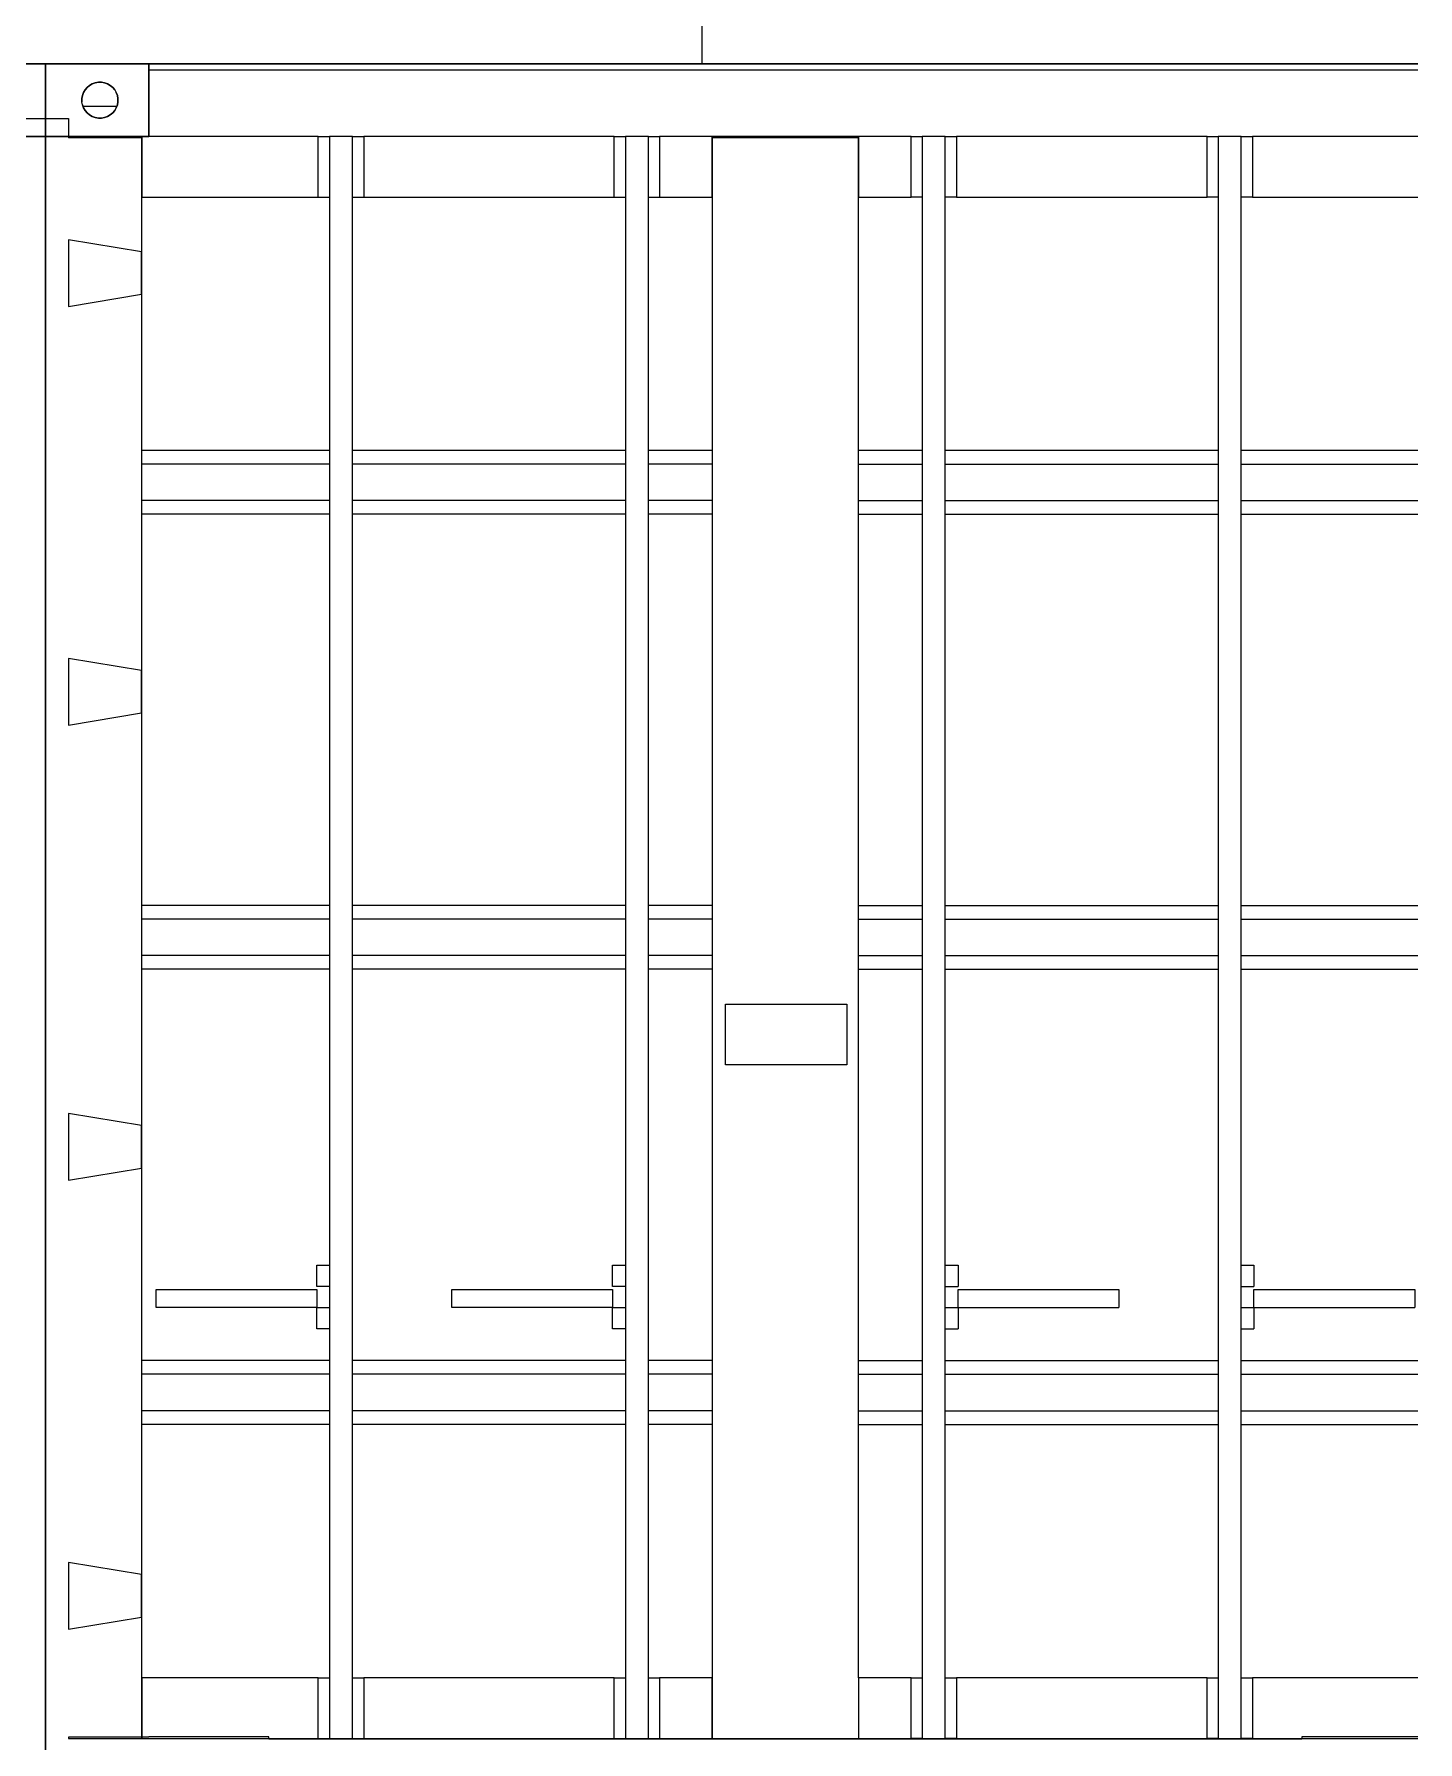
# Model space of a CAD drawing. Header units: metres. Extents: x -3 to 469, y -13 to 19.
# Drawn here: x 284.57 to 286.85, y 2.904 to 5.719 of the extents above; entities that cross this region are included whole.
import ezdxf

# ---------------------------------------------------------------- set-up
doc = ezdxf.new("R2010")
doc.units = ezdxf.units.M
doc.layers.add('0-1', color=7, linetype='Continuous', lineweight=5)
doc.layers.add('A-DETL-5', color=7, linetype='Continuous', lineweight=9)
for name, color, linetype, lineweight, true_color in [('A-FLOR-2', 7, 'Continuous', 9, 0xaaaaaa), ('A-GENM-1', 7, 'Continuous', 9, 0xaaaaaa), ('A-WALL-1', 7, 'Continuous', 9, 0xaaaaaa), ('A-WALL-PATT-2', 7, 'Continuous', 5, 0x5f5f5f), ('S-STRS-1', 7, 'Continuous', 9, 0xaaaaaa)]:
    doc.layers.add(name, color=color, linetype=linetype, lineweight=lineweight, true_color=true_color)

# ---------------------------------------------------------------- blocks, each defined once
blk = doc.blocks.new('PL 35537 - PL 35537-329397-FACHADA 03')
at = {"layer": 'A-GENM-1'}
for p, q in [((-1.3049, 5.55), (-1.3049, 2.91)), ((-1.2669, 5.55), (-1.3049, 5.55)), ((-1.2669, 2.91), (-1.2669, 5.55)), ((-1.3049, 2.91), (-1.2669, 2.91))]:
    blk.add_line(p, q, dxfattribs=at)
blk = doc.blocks.new('Viga-002 35552 - Viga-002 35552-329441-FACHADA 03')
at = {"layer": 'A-GENM-1'}
for p, q in [((-1.3233, 5.45), (-1.3233, 5.55)), ((-1.3233, 5.55), (-1.3049, 5.55)), ((-1.2669, 5.55), (-1.2483, 5.55)), ((-1.2483, 5.55), (-1.2483, 5.45)), ((-1.3049, 5.45), (-1.3233, 5.45)), ((-1.2483, 5.45), (-1.2669, 5.45))]:
    blk.add_line(p, q, dxfattribs=at)
blk = doc.blocks.new('Viga-002 35557 - Viga-002 35557-329455-FACHADA 03')
at = {"layer": 'A-GENM-1'}
for p, q in [((-1.6292, 4.02), (-1.6292, 4.12)), ((-1.6292, 4.12), (-1.4292, 4.12)), ((-1.4292, 4.12), (-1.4292, 4.02)), ((-1.4292, 4.02), (-1.6292, 4.02))]:
    blk.add_line(p, q, dxfattribs=at)
blk = doc.blocks.new('Viga-002 35562 - Viga-002 35562-329469-FACHADA 03')
at = {"layer": 'A-GENM-1'}
for p, q in [((-1.2459, 3.62), (-1.2459, 3.65)), ((-1.2459, 3.65), (-0.9811, 3.65)), ((-0.9811, 3.65), (-0.9811, 3.62)), ((-1.2459, 3.62), (-0.9811, 3.62))]:
    blk.add_line(p, q, dxfattribs=at)
blk = doc.blocks.new('PL 35566 - PL 35566-329483-FACHADA 03')
at = {"layer": 'A-GENM-1'}
for p, q in [((-0.8172, 5.55), (-0.8172, 2.91)), ((-0.7792, 5.55), (-0.8172, 5.55)), ((-0.7792, 2.91), (-0.7792, 5.55)), ((-0.8172, 2.91), (-0.7792, 2.91))]:
    blk.add_line(p, q, dxfattribs=at)
blk = doc.blocks.new('Viga-002 35572 - Viga-002 35572-329495-FACHADA 03')
at = {"layer": 'A-GENM-1'}
for p, q in [((-1.2671, 3.69), (-1.2459, 3.69)), ((-1.2459, 3.69), (-1.2459, 3.6548)), ((-1.267, 3.6548), (-1.2459, 3.6548))]:
    blk.add_line(p, q, dxfattribs=at)
blk = doc.blocks.new('Viga-002 35573 - Viga-002 35573-329509-FACHADA 03')
at = {"layer": 'A-GENM-1'}
for p, q in [((-1.267, 3.62), (-1.2459, 3.62)), ((-1.2459, 3.62), (-1.2459, 3.5848)), ((-1.267, 3.5848), (-1.2459, 3.5848))]:
    blk.add_line(p, q, dxfattribs=at)
blk = doc.blocks.new('Viga-002 35578 - Viga-002 35578-329523-FACHADA 03')
at = {"layer": 'A-GENM-1'}
for p, q in [((-0.7583, 3.62), (-0.7583, 3.65)), ((-0.7583, 3.65), (-0.4935, 3.65)), ((-0.4935, 3.65), (-0.4935, 3.62)), ((-0.7583, 3.62), (-0.4935, 3.62))]:
    blk.add_line(p, q, dxfattribs=at)
blk = doc.blocks.new('Viga-002 35583 - Viga-002 35583-329537-FACHADA 03')
at = {"layer": 'A-GENM-1'}
for p, q in [((-0.7794, 3.69), (-0.7583, 3.69)), ((-0.7583, 3.69), (-0.7583, 3.6548)), ((-0.7794, 3.6548), (-0.7583, 3.6548))]:
    blk.add_line(p, q, dxfattribs=at)
blk = doc.blocks.new('Viga-002 35588 - Viga-002 35588-329551-FACHADA 03')
at = {"layer": 'A-GENM-1'}
for p, q in [((-0.7794, 3.62), (-0.7583, 3.62)), ((-0.7583, 3.62), (-0.7583, 3.5848)), ((-0.7794, 3.5848), (-0.7583, 3.5848))]:
    blk.add_line(p, q, dxfattribs=at)
blk = doc.blocks.new('Viga-002 35593 - Viga-002 35593-329565-FACHADA 03')
at = {"layer": 'A-GENM-1'}
for p, q in [((-0.8356, 2.91), (-0.8356, 3.01)), ((-0.8356, 3.01), (-0.8172, 3.01)), ((-0.7792, 3.01), (-0.7606, 3.01)), ((-0.7606, 3.01), (-0.7606, 2.91)), ((-0.8172, 2.91), (-0.8356, 2.91)), ((-0.7606, 2.91), (-0.7792, 2.91))]:
    blk.add_line(p, q, dxfattribs=at)
blk = doc.blocks.new('Viga-002 35614 - Viga-002 35614-329635-FACHADA 03')
at = {"layer": 'A-GENM-1'}
for p, q in [((-1.3233, 2.91), (-1.3233, 3.01)), ((-1.3233, 3.01), (-1.3048, 3.01)), ((-1.2669, 3.01), (-1.2483, 3.01)), ((-1.2483, 3.01), (-1.2483, 2.91)), ((-1.3049, 2.91), (-1.3233, 2.91)), ((-1.2483, 2.91), (-1.2669, 2.91))]:
    blk.add_line(p, q, dxfattribs=at)
blk = doc.blocks.new('Viga-007 35615 - Viga-007 35615-329649-FACHADA 03')
at = {"layer": 'A-GENM-1'}
for p, q in [((-1.3049, 5.0325), (-1.4097, 5.0325)), ((-1.4097, 5.01), (-1.3049, 5.01)), ((-0.8172, 5.0325), (-1.2669, 5.0325)), ((-1.2669, 5.01), (-0.8172, 5.01)), ((-0.4883, 5.0325), (-0.7792, 5.0325)), ((-0.7792, 5.01), (-0.4883, 5.01)), ((-1.4097, 4.95), (-1.3049, 4.95)), ((-1.4097, 4.9275), (-1.3049, 4.9275)), ((-1.2669, 4.95), (-0.8172, 4.95)), ((-1.2669, 4.9275), (-0.8172, 4.9275)), ((-0.7792, 4.95), (-0.4883, 4.95)), ((-0.7792, 4.9275), (-0.4883, 4.9275)), ((-1.4097, 4.2825), (-1.3042, 4.2825)), ((-1.2675, 4.2825), (-0.8166, 4.2825)), ((-0.7799, 4.2825), (-0.4883, 4.2825)), ((-1.4097, 4.26), (-1.3042, 4.26)), ((-1.2675, 4.26), (-0.8166, 4.26)), ((-0.7799, 4.26), (-0.4883, 4.26)), ((-1.4097, 4.2), (-1.3042, 4.2)), ((-1.2675, 4.2), (-0.8166, 4.2)), ((-0.7799, 4.2), (-0.4883, 4.2)), ((-1.4097, 4.1775), (-1.3042, 4.1775)), ((-1.2675, 4.1775), (-0.8166, 4.1775)), ((-0.7799, 4.1775), (-0.4883, 4.1775)), ((-1.4097, 3.5325), (-1.3047, 3.5325)), ((-1.267, 3.5325), (-0.817, 3.5325)), ((-0.7793, 3.5325), (-0.4883, 3.5325)), ((-1.4097, 3.51), (-1.3047, 3.51)), ((-1.267, 3.51), (-0.817, 3.51)), ((-0.7793, 3.51), (-0.4883, 3.51)), ((-1.4097, 3.45), (-1.3047, 3.45)), ((-1.267, 3.45), (-0.8171, 3.45)), ((-0.7793, 3.45), (-0.4883, 3.45)), ((-1.4097, 3.4275), (-1.3047, 3.4275)), ((-1.267, 3.4275), (-0.8171, 3.4275)), ((-0.7793, 3.4275), (-0.4883, 3.4275))]:
    blk.add_line(p, q, dxfattribs=at)
blk = doc.blocks.new('Viga-002 35628 - Viga-002 35628-329687-FACHADA 03')
at = {"layer": 'A-GENM-1'}
for p, q in [((-0.8356, 5.45), (-0.8356, 5.55)), ((-0.8356, 5.55), (-0.8172, 5.55)), ((-0.7792, 5.55), (-0.7606, 5.55)), ((-0.7606, 5.55), (-0.7606, 5.45)), ((-0.8172, 5.45), (-0.8356, 5.45)), ((-0.7606, 5.45), (-0.7792, 5.45))]:
    blk.add_line(p, q, dxfattribs=at)
blk = doc.blocks.new('PL 35646 - PL 35646-329701-FACHADA 03')
at = {"layer": 'A-GENM-1'}
for p, q in [((-1.7941, 5.55), (-1.7941, 2.91)), ((-1.7561, 5.55), (-1.7941, 5.55)), ((-1.7561, 2.91), (-1.7561, 5.55)), ((-1.7941, 2.91), (-1.7561, 2.91))]:
    blk.add_line(p, q, dxfattribs=at)
blk = doc.blocks.new('PL 35652 - PL 35652-329713-FACHADA 03')
at = {"layer": 'A-GENM-1'}
for p, q in [((-2.2818, 5.55), (-2.2818, 2.91)), ((-2.2438, 5.55), (-2.2818, 5.55)), ((-2.2438, 2.91), (-2.2438, 5.55)), ((-2.2818, 2.91), (-2.2438, 2.91))]:
    blk.add_line(p, q, dxfattribs=at)
blk = doc.blocks.new('Viga-002 35657 - Viga-002 35657-329725-FACHADA 03')
at = {"layer": 'A-GENM-1'}
for p, q in [((-1.8126, 5.45), (-1.8126, 5.55)), ((-1.8126, 5.55), (-1.7941, 5.55)), ((-1.7561, 5.55), (-1.7376, 5.55)), ((-1.7376, 5.55), (-1.7376, 5.45)), ((-1.8126, 5.45), (-1.7941, 5.45)), ((-1.7561, 5.45), (-1.7376, 5.45))]:
    blk.add_line(p, q, dxfattribs=at)
blk = doc.blocks.new('Viga-002 35666 - Viga-002 35666-329739-FACHADA 03')
at = {"layer": 'A-GENM-1'}
for p, q in [((-2.0798, 3.62), (-2.0798, 3.65)), ((-2.0798, 3.65), (-1.8151, 3.65)), ((-1.8151, 3.65), (-1.8151, 3.62)), ((-1.8151, 3.62), (-2.0798, 3.62))]:
    blk.add_line(p, q, dxfattribs=at)
blk = doc.blocks.new('Viga-002 35667 - Viga-002 35667-329753-FACHADA 03')
at = {"layer": 'A-GENM-1'}
for p, q in [((-2.3003, 5.45), (-2.3003, 5.55)), ((-2.3003, 5.55), (-2.2818, 5.55)), ((-2.2438, 5.55), (-2.2253, 5.55)), ((-2.2253, 5.55), (-2.2253, 5.45)), ((-2.3003, 5.45), (-2.2817, 5.45)), ((-2.2438, 5.45), (-2.2253, 5.45))]:
    blk.add_line(p, q, dxfattribs=at)
blk = doc.blocks.new('Viga-002 35673 - Viga-002 35673-329767-FACHADA 03')
at = {"layer": 'A-GENM-1'}
for p, q in [((-1.8151, 3.5848), (-1.8151, 3.62)), ((-1.8151, 3.62), (-1.7941, 3.62)), ((-1.7941, 3.5848), (-1.8151, 3.5848))]:
    blk.add_line(p, q, dxfattribs=at)
blk = doc.blocks.new('Viga-002 35678 - Viga-002 35678-329781-FACHADA 03')
at = {"layer": 'A-GENM-1'}
for p, q in [((-1.8151, 3.6548), (-1.8151, 3.69)), ((-1.8151, 3.69), (-1.7941, 3.69)), ((-1.7941, 3.6548), (-1.8151, 3.6548))]:
    blk.add_line(p, q, dxfattribs=at)
blk = doc.blocks.new('Viga-002 35683 - Viga-002 35683-329795-FACHADA 03')
at = {"layer": 'A-GENM-1'}
for p, q in [((-2.3027, 3.6548), (-2.3027, 3.69)), ((-2.3027, 3.69), (-2.2818, 3.69)), ((-2.2818, 3.6548), (-2.3027, 3.6548))]:
    blk.add_line(p, q, dxfattribs=at)
blk = doc.blocks.new('Viga-002 35688 - Viga-002 35688-329809-FACHADA 03')
at = {"layer": 'A-GENM-1'}
for p, q in [((-2.3027, 3.5848), (-2.3027, 3.62)), ((-2.3027, 3.62), (-2.2818, 3.62)), ((-2.2818, 3.5848), (-2.3027, 3.5848))]:
    blk.add_line(p, q, dxfattribs=at)
blk = doc.blocks.new('Viga-002 35693 - Viga-002 35693-329823-FACHADA 03')
at = {"layer": 'A-GENM-1'}
for p, q in [((-2.3003, 2.91), (-2.3003, 3.01)), ((-2.3003, 3.01), (-2.2818, 3.01)), ((-2.2438, 3.01), (-2.2253, 3.01)), ((-2.2253, 3.01), (-2.2253, 2.91)), ((-2.3003, 2.91), (-2.2818, 2.91)), ((-2.2438, 2.91), (-2.2253, 2.91))]:
    blk.add_line(p, q, dxfattribs=at)
blk = doc.blocks.new('Viga-002 35698 - Viga-002 35698-329837-FACHADA 03')
at = {"layer": 'A-GENM-1'}
for p, q in [((-2.5674, 3.62), (-2.5674, 3.65)), ((-2.5674, 3.65), (-2.3027, 3.65)), ((-2.3027, 3.65), (-2.3027, 3.62)), ((-2.3027, 3.62), (-2.5674, 3.62))]:
    blk.add_line(p, q, dxfattribs=at)
blk = doc.blocks.new('Viga-004 35706 - Viga-004 35706-329851-FACHADA 03')
at = {"layer": 'A-GENM-1'}
for p, q in [((-2.5915, 4.67), (-2.7119, 4.69)), ((-2.7119, 4.69), (-2.7115, 4.58)), ((-2.5915, 4.6), (-2.5915, 4.67)), ((-2.7115, 4.58), (-2.5915, 4.6))]:
    blk.add_line(p, q, dxfattribs=at)
blk = doc.blocks.new('Viga-004 35710 - Viga-004 35710-329865-FACHADA 03')
at = {"layer": 'A-GENM-1'}
for p, q in [((-2.5915, 3.92), (-2.7119, 3.94)), ((-2.7119, 3.94), (-2.7115, 3.83)), ((-2.5915, 3.85), (-2.5915, 3.92)), ((-2.7115, 3.83), (-2.5915, 3.85))]:
    blk.add_line(p, q, dxfattribs=at)
blk = doc.blocks.new('Viga-004 35714 - Viga-004 35714-329879-FACHADA 03')
at = {"layer": 'A-GENM-1'}
for p, q in [((-2.5915, 5.36), (-2.7119, 5.38)), ((-2.7119, 5.38), (-2.7115, 5.27)), ((-2.5915, 5.29), (-2.5915, 5.36)), ((-2.7115, 5.27), (-2.5915, 5.29))]:
    blk.add_line(p, q, dxfattribs=at)
blk = doc.blocks.new('Viga-007 35718 - Viga-007 35718-329893-FACHADA 03')
at = {"layer": 'A-GENM-1'}
for p, q in [((-2.2816, 5.0325), (-2.5911, 5.0325)), ((-2.2816, 5.01), (-2.5911, 5.01)), ((-1.794, 5.0325), (-2.2438, 5.0325)), ((-1.794, 5.01), (-2.2438, 5.01)), ((-1.6513, 5.0325), (-1.7561, 5.0325)), ((-1.6513, 5.01), (-1.7561, 5.01)), ((-2.2816, 4.95), (-2.5911, 4.95)), ((-2.2816, 4.9275), (-2.5911, 4.9275)), ((-1.7939, 4.95), (-2.2438, 4.95)), ((-1.7939, 4.9275), (-2.2438, 4.9275)), ((-1.6513, 4.95), (-1.7561, 4.95)), ((-1.6513, 4.9275), (-1.7561, 4.9275)), ((-2.2811, 4.2825), (-2.5911, 4.2825)), ((-1.7934, 4.2825), (-2.2444, 4.2825)), ((-1.6513, 4.2825), (-1.7567, 4.2825)), ((-2.2811, 4.26), (-2.5911, 4.26)), ((-1.7934, 4.26), (-2.2444, 4.26)), ((-1.6513, 4.26), (-1.7567, 4.26)), ((-2.2811, 4.2), (-2.5911, 4.2)), ((-1.7934, 4.2), (-2.2444, 4.2)), ((-1.6513, 4.2), (-1.7567, 4.2)), ((-2.2811, 4.1775), (-2.5911, 4.1775)), ((-1.7934, 4.1775), (-2.2444, 4.1775)), ((-1.6513, 4.1775), (-1.7567, 4.1775)), ((-2.2818, 3.5325), (-2.5911, 3.5325)), ((-1.7941, 3.5325), (-2.2439, 3.5325)), ((-1.6513, 3.5325), (-1.7562, 3.5325)), ((-2.2818, 3.51), (-2.5911, 3.51)), ((-1.7941, 3.51), (-2.2439, 3.51)), ((-1.6513, 3.51), (-1.7562, 3.51)), ((-2.2818, 3.45), (-2.5911, 3.45)), ((-1.7941, 3.45), (-2.2439, 3.45)), ((-1.6513, 3.45), (-1.7562, 3.45)), ((-2.2818, 3.4275), (-2.5911, 3.4275)), ((-1.7941, 3.4275), (-2.2439, 3.4275)), ((-1.6513, 3.4275), (-1.7562, 3.4275))]:
    blk.add_line(p, q, dxfattribs=at)
blk = doc.blocks.new('Viga-002 35743 - Viga-002 35743-329943-FACHADA 03')
at = {"layer": 'A-GENM-1'}
for p, q in [((-1.8126, 2.91), (-1.8126, 3.01)), ((-1.8126, 3.01), (-1.7941, 3.01)), ((-1.7561, 3.01), (-1.7376, 3.01)), ((-1.7376, 3.01), (-1.7376, 2.91)), ((-1.8126, 2.91), (-1.7941, 2.91)), ((-1.7561, 2.91), (-1.7376, 2.91))]:
    blk.add_line(p, q, dxfattribs=at)
blk = doc.blocks.new('Viga-004 35950 - Viga-004 35950-330437-FACHADA 03')
at = {"layer": 'A-GENM-1'}
for p, q in [((-2.5915, 3.18), (-2.7119, 3.2)), ((-2.7119, 3.2), (-2.7115, 3.09)), ((-2.5915, 3.11), (-2.5915, 3.18)), ((-2.7115, 3.09), (-2.5915, 3.11))]:
    blk.add_line(p, q, dxfattribs=at)
blk = doc.blocks.new('CONTAINER 36349 - CONTAINER-332116-FACHADA 03')
at = {"layer": 'S-STRS-1'}
for p, q in [((-2.7494, 5.55), (-2.7494, 5.67)), ((-2.7494, 5.67), (-2.7494, 5.55)), ((-2.5795, 5.67), (-2.7494, 5.67)), ((-2.7494, 5.67), (-2.5795, 5.67)), ((-2.5795, 5.55), (-2.5795, 5.67)), ((-2.5795, 5.67), (-2.5795, 5.55)), ((-2.6843, 5.6271), (-2.681, 5.6311)), ((-2.681, 5.6311), (-2.6843, 5.6271)), ((-2.681, 5.6311), (-2.677, 5.6344)), ((-2.677, 5.6344), (-2.681, 5.6311)), ((-2.677, 5.6344), (-2.6725, 5.637)), ((-2.6725, 5.637), (-2.677, 5.6344)), ((-2.6725, 5.637), (-2.6676, 5.6388)), ((-2.6676, 5.6388), (-2.6725, 5.637)), ((-2.6676, 5.6388), (-2.6625, 5.6397)), ((-2.6625, 5.6397), (-2.6676, 5.6388)), ((-2.6625, 5.6397), (-2.6573, 5.6397)), ((-2.6573, 5.6397), (-2.6625, 5.6397)), ((-2.6573, 5.6397), (-2.6522, 5.6388)), ((-2.6522, 5.6388), (-2.6573, 5.6397)), ((-2.6522, 5.6388), (-2.6473, 5.637)), ((-2.6473, 5.637), (-2.6522, 5.6388)), ((-2.6473, 5.637), (-2.6428, 5.6344)), ((-2.6428, 5.6344), (-2.6473, 5.637)), ((-2.6428, 5.6344), (-2.6389, 5.6311)), ((-2.6389, 5.6311), (-2.6428, 5.6344)), ((-2.6389, 5.6311), (-2.6355, 5.6271)), ((-2.6355, 5.6271), (-2.6389, 5.6311)), ((-2.6896, 5.6126), (-2.6887, 5.6177)), ((-2.6887, 5.6177), (-2.6896, 5.6126)), ((-2.6896, 5.61), (-2.6896, 5.6126)), ((-2.6896, 5.6126), (-2.6896, 5.61)), ((-2.6896, 5.61), (-2.6896, 5.6074)), ((-2.6896, 5.6074), (-2.6896, 5.61)), ((-2.6887, 5.6023), (-2.6896, 5.6074)), ((-2.6887, 5.6023), (-2.6896, 5.6074)), ((-2.6887, 5.6177), (-2.6869, 5.6226)), ((-2.6869, 5.6226), (-2.6887, 5.6177)), ((-2.6887, 5.6023), (-2.6869, 5.5974)), ((-2.6869, 5.5974), (-2.6887, 5.6023)), ((-2.6869, 5.6226), (-2.6843, 5.6271)), ((-2.6843, 5.6271), (-2.6869, 5.6226)), ((-2.6355, 5.6271), (-2.6329, 5.6226)), ((-2.6355, 5.6271), (-2.6329, 5.6226)), ((-2.6329, 5.6226), (-2.6312, 5.6177)), ((-2.6312, 5.6177), (-2.6329, 5.6226)), ((-2.6312, 5.6023), (-2.6329, 5.5974)), ((-2.6329, 5.5974), (-2.6312, 5.6023)), ((-2.6312, 5.6177), (-2.6303, 5.6126)), ((-2.6303, 5.6126), (-2.6312, 5.6177)), ((-2.6303, 5.6074), (-2.6312, 5.6023)), ((-2.6312, 5.6023), (-2.6303, 5.6074)), ((-2.6303, 5.6126), (-2.6303, 5.61)), ((-2.6303, 5.61), (-2.6303, 5.6126)), ((-2.6303, 5.61), (-2.6303, 5.6074)), ((-2.6303, 5.6074), (-2.6303, 5.61)), ((-2.6843, 5.5929), (-2.6869, 5.5974)), ((-2.6869, 5.5974), (-2.6843, 5.5929)), ((-2.681, 5.5889), (-2.6843, 5.5929)), ((-2.6843, 5.5929), (-2.681, 5.5889)), ((-2.677, 5.5856), (-2.681, 5.5889)), ((-2.681, 5.5889), (-2.677, 5.5856)), ((-2.6725, 5.583), (-2.677, 5.5856)), ((-2.677, 5.5856), (-2.6725, 5.583)), ((-2.6676, 5.5812), (-2.6725, 5.583)), ((-2.6725, 5.583), (-2.6676, 5.5812)), ((-2.6625, 5.5803), (-2.6676, 5.5812)), ((-2.6676, 5.5812), (-2.6625, 5.5803)), ((-2.6573, 5.5803), (-2.6625, 5.5803)), ((-2.6625, 5.5803), (-2.6573, 5.5803)), ((-2.6522, 5.5812), (-2.6573, 5.5803)), ((-2.6573, 5.5803), (-2.6522, 5.5812)), ((-2.6473, 5.583), (-2.6522, 5.5812)), ((-2.6522, 5.5812), (-2.6473, 5.583)), ((-2.6428, 5.5856), (-2.6473, 5.583)), ((-2.6473, 5.583), (-2.6428, 5.5856)), ((-2.6389, 5.5889), (-2.6428, 5.5856)), ((-2.6428, 5.5856), (-2.6389, 5.5889)), ((-2.6355, 5.5929), (-2.6389, 5.5889)), ((-2.6389, 5.5889), (-2.6355, 5.5929)), ((-2.6329, 5.5974), (-2.6355, 5.5929)), ((-2.6355, 5.5929), (-2.6329, 5.5974)), ((-2.7494, 5.55), (-2.5795, 5.55)), ((-2.5795, 5.55), (-2.7494, 5.55))]:
    blk.add_line(p, q, dxfattribs=at)
blk = doc.blocks.new('CONTAINER 36349 - CONTAINER 36349-332120-FACHADA 03')
blk.add_blockref('CONTAINER 36349 - CONTAINER-332116-FACHADA 03', (0, 0))
blk = doc.blocks.new('CONTAINER 36953 - CONTAINER-334375-FACHADA 03')
at = {"layer": 'S-STRS-1'}
for p, q in [((-2.9194, 5.55), (-2.9194, 5.67)), ((-2.9194, 5.67), (-2.9194, 5.55)), ((-2.7494, 5.67), (-2.9194, 5.67)), ((-2.9194, 5.67), (-2.7494, 5.67)), ((-2.7494, 5.55), (-2.7494, 5.67)), ((-2.7494, 5.67), (-2.7494, 5.55)), ((-2.8543, 5.6271), (-2.851, 5.6311)), ((-2.851, 5.6311), (-2.8543, 5.6271)), ((-2.851, 5.6311), (-2.847, 5.6344)), ((-2.847, 5.6344), (-2.851, 5.6311)), ((-2.847, 5.6344), (-2.8425, 5.637)), ((-2.8425, 5.637), (-2.847, 5.6344)), ((-2.8425, 5.637), (-2.8376, 5.6388)), ((-2.8376, 5.6388), (-2.8425, 5.637)), ((-2.8376, 5.6388), (-2.8325, 5.6397)), ((-2.8325, 5.6397), (-2.8376, 5.6388)), ((-2.8325, 5.6397), (-2.8273, 5.6397)), ((-2.8273, 5.6397), (-2.8325, 5.6397)), ((-2.8273, 5.6397), (-2.8222, 5.6388)), ((-2.8222, 5.6388), (-2.8273, 5.6397)), ((-2.8222, 5.6388), (-2.8173, 5.637)), ((-2.8173, 5.637), (-2.8222, 5.6388)), ((-2.8173, 5.637), (-2.8128, 5.6344)), ((-2.8128, 5.6344), (-2.8173, 5.637)), ((-2.8128, 5.6344), (-2.8089, 5.6311)), ((-2.8089, 5.6311), (-2.8128, 5.6344)), ((-2.8089, 5.6311), (-2.8055, 5.6271)), ((-2.8055, 5.6271), (-2.8089, 5.6311)), ((-2.8596, 5.6126), (-2.8587, 5.6177)), ((-2.8587, 5.6177), (-2.8596, 5.6126)), ((-2.8596, 5.61), (-2.8596, 5.6126)), ((-2.8596, 5.6126), (-2.8596, 5.61)), ((-2.8596, 5.61), (-2.8596, 5.6074)), ((-2.8596, 5.6074), (-2.8596, 5.61)), ((-2.8587, 5.6023), (-2.8596, 5.6074)), ((-2.8587, 5.6023), (-2.8596, 5.6074)), ((-2.8587, 5.6177), (-2.8569, 5.6226)), ((-2.8569, 5.6226), (-2.8587, 5.6177)), ((-2.8587, 5.6023), (-2.8569, 5.5974)), ((-2.8569, 5.5974), (-2.8587, 5.6023)), ((-2.8569, 5.6226), (-2.8543, 5.6271)), ((-2.8543, 5.6271), (-2.8569, 5.6226)), ((-2.8055, 5.6271), (-2.8029, 5.6226)), ((-2.8055, 5.6271), (-2.8029, 5.6226)), ((-2.8029, 5.6226), (-2.8011, 5.6177)), ((-2.8011, 5.6177), (-2.8029, 5.6226)), ((-2.8011, 5.6023), (-2.8029, 5.5974)), ((-2.8029, 5.5974), (-2.8011, 5.6023)), ((-2.8011, 5.6177), (-2.8002, 5.6126)), ((-2.8002, 5.6126), (-2.8011, 5.6177)), ((-2.8002, 5.6074), (-2.8011, 5.6023)), ((-2.8011, 5.6023), (-2.8002, 5.6074)), ((-2.8002, 5.6126), (-2.8002, 5.61)), ((-2.8002, 5.61), (-2.8002, 5.6126)), ((-2.8002, 5.61), (-2.8002, 5.6074)), ((-2.8002, 5.6074), (-2.8002, 5.61)), ((-2.8543, 5.5929), (-2.8569, 5.5974)), ((-2.8569, 5.5974), (-2.8543, 5.5929)), ((-2.851, 5.5889), (-2.8543, 5.5929)), ((-2.8543, 5.5929), (-2.851, 5.5889)), ((-2.847, 5.5856), (-2.851, 5.5889)), ((-2.851, 5.5889), (-2.847, 5.5856)), ((-2.8425, 5.583), (-2.847, 5.5856)), ((-2.847, 5.5856), (-2.8425, 5.583)), ((-2.8376, 5.5812), (-2.8425, 5.583)), ((-2.8425, 5.583), (-2.8376, 5.5812)), ((-2.8325, 5.5803), (-2.8376, 5.5812)), ((-2.8376, 5.5812), (-2.8325, 5.5803)), ((-2.8273, 5.5803), (-2.8325, 5.5803)), ((-2.8325, 5.5803), (-2.8273, 5.5803)), ((-2.8222, 5.5812), (-2.8273, 5.5803)), ((-2.8273, 5.5803), (-2.8222, 5.5812)), ((-2.8173, 5.583), (-2.8222, 5.5812)), ((-2.8222, 5.5812), (-2.8173, 5.583)), ((-2.8128, 5.5856), (-2.8173, 5.583)), ((-2.8173, 5.583), (-2.8128, 5.5856)), ((-2.8089, 5.5889), (-2.8128, 5.5856)), ((-2.8128, 5.5856), (-2.8089, 5.5889)), ((-2.8055, 5.5929), (-2.8089, 5.5889)), ((-2.8089, 5.5889), (-2.8055, 5.5929)), ((-2.8029, 5.5974), (-2.8055, 5.5929)), ((-2.8055, 5.5929), (-2.8029, 5.5974)), ((-2.9194, 5.55), (-2.7494, 5.55)), ((-2.7494, 5.55), (-2.9194, 5.55))]:
    blk.add_line(p, q, dxfattribs=at)
blk = doc.blocks.new('CONTAINER 36953 - CONTAINER 36953-334379-FACHADA 03')
blk.add_blockref('CONTAINER 36953 - CONTAINER-334375-FACHADA 03', (0, 0))
blk = doc.blocks.new('Viga-003 37006 - Viga-003 37006-334505-FACHADA 03')
at = {"layer": 'A-GENM-1'}
blk.add_line((-0.4883, 5.67), (-2.5795, 5.67), dxfattribs=at)
blk = doc.blocks.new('CONTAINER-R01_rvt-3-FACHADA 03')
at = {"layer": 'A-FLOR-2'}
for p, q in [((-2.5795, 5.66), (-0.4883, 5.66)), ((-2.5795, 5.55), (-2.5795, 5.66)), ((-2.6879, 5.6), (-2.632, 5.6)), ((-2.3003, 5.55), (-2.5795, 5.55)), ((-1.8126, 5.55), (-2.2253, 5.55)), ((-1.3233, 5.55), (-1.7376, 5.55)), ((-0.8356, 5.55), (-1.2483, 5.55)), ((-0.4883, 5.55), (-0.7606, 5.55))]:
    blk.add_line(p, q, dxfattribs=at)
at = {"layer": 'A-WALL-1'}
for p, q in [((-2.7875, 5.58), (-2.7495, 5.58)), ((-2.7495, 5.58), (-2.7495, 2.912)), ((-2.7495, 2.912), (-2.7495, 5.58)), ((-2.7495, 5.58), (-2.7115, 5.58)), ((-2.7115, 5.58), (-2.7115, 5.548)), ((-2.5911, 5.548), (-2.7115, 5.548)), ((-2.3003, 5.55), (-2.5911, 5.55)), ((-2.5911, 5.55), (-2.5911, 5.45)), ((-2.5911, 2.91), (-2.5911, 5.548)), ((-1.8126, 5.55), (-2.2253, 5.55)), ((-1.6513, 5.55), (-1.7376, 5.55)), ((-1.6513, 5.45), (-1.6513, 5.55)), ((-1.5301, 5.548), (-1.6513, 5.548)), ((-1.6513, 5.548), (-1.6513, 2.91)), ((-1.4097, 5.548), (-1.5301, 5.548)), ((-1.3233, 5.55), (-1.4097, 5.55)), ((-1.4097, 5.55), (-1.4097, 5.45)), ((-1.4097, 3.01), (-1.4097, 5.548)), ((-0.8356, 5.55), (-1.2483, 5.55)), ((-0.4883, 5.55), (-0.7606, 5.55)), ((-2.5911, 5.45), (-2.3003, 5.45)), ((-2.2253, 5.45), (-1.8126, 5.45)), ((-1.7376, 5.45), (-1.6513, 5.45)), ((-1.4097, 5.45), (-1.3233, 5.45)), ((-1.2483, 5.45), (-0.8356, 5.45)), ((-0.7606, 5.45), (-0.4883, 5.45)), ((-2.3003, 3.01), (-2.5911, 3.01)), ((-2.5911, 3.01), (-2.5911, 2.91)), ((-1.8126, 3.01), (-2.2253, 3.01)), ((-1.6513, 3.01), (-1.7376, 3.01)), ((-1.6513, 2.91), (-1.6513, 3.01)), ((-1.3233, 3.01), (-1.4097, 3.01)), ((-1.4097, 3.01), (-1.4097, 2.91)), ((-0.8356, 3.01), (-1.2483, 3.01)), ((-0.4883, 3.01), (-0.7606, 3.01)), ((-2.7495, 2.88), (-2.7495, 2.912)), ((-2.7495, 2.912), (-2.7495, 2.88)), ((-2.5795, 2.912), (-2.7115, 2.912)), ((-2.7115, 2.912), (-2.7115, 2.91)), ((-2.7115, 2.91), (-2.5911, 2.91)), ((-2.5911, 2.91), (-2.3003, 2.91)), ((-2.3815, 2.9125), (-2.5795, 2.9125)), ((-2.5795, 2.9125), (-2.5795, 2.912)), ((-2.3815, 2.9085), (-2.3815, 2.9125)), ((-0.6795, 2.9085), (-2.3815, 2.9085)), ((-2.2253, 2.91), (-1.8126, 2.91)), ((-1.7376, 2.91), (-1.6513, 2.91)), ((-1.6513, 2.91), (-1.5301, 2.91)), ((-1.5301, 2.91), (-1.4097, 2.91)), ((-1.4097, 2.91), (-1.3233, 2.91)), ((-1.2483, 2.91), (-0.8356, 2.91)), ((-0.7606, 2.91), (-0.4883, 2.91)), ((-0.4883, 2.9125), (-0.6795, 2.9125)), ((-0.6795, 2.9125), (-0.6795, 2.9085))]:
    blk.add_line(p, q, dxfattribs=at)
at = {"layer": 'A-GENM-1'}
for name in ['Viga-003 37006 - Viga-003 37006-334505-FACHADA 03', 'Viga-002 35667 - Viga-002 35667-329753-FACHADA 03', 'PL 35652 - PL 35652-329713-FACHADA 03', 'Viga-002 35657 - Viga-002 35657-329725-FACHADA 03', 'PL 35646 - PL 35646-329701-FACHADA 03', 'Viga-002 35552 - Viga-002 35552-329441-FACHADA 03', 'PL 35537 - PL 35537-329397-FACHADA 03', 'Viga-002 35628 - Viga-002 35628-329687-FACHADA 03', 'PL 35566 - PL 35566-329483-FACHADA 03', 'Viga-004 35714 - Viga-004 35714-329879-FACHADA 03', 'Viga-007 35718 - Viga-007 35718-329893-FACHADA 03', 'Viga-007 35615 - Viga-007 35615-329649-FACHADA 03', 'Viga-004 35706 - Viga-004 35706-329851-FACHADA 03', 'Viga-002 35557 - Viga-002 35557-329455-FACHADA 03', 'Viga-004 35710 - Viga-004 35710-329865-FACHADA 03', 'Viga-002 35683 - Viga-002 35683-329795-FACHADA 03', 'Viga-002 35678 - Viga-002 35678-329781-FACHADA 03', 'Viga-002 35572 - Viga-002 35572-329495-FACHADA 03', 'Viga-002 35583 - Viga-002 35583-329537-FACHADA 03', 'Viga-002 35698 - Viga-002 35698-329837-FACHADA 03', 'Viga-002 35666 - Viga-002 35666-329739-FACHADA 03', 'Viga-002 35562 - Viga-002 35562-329469-FACHADA 03', 'Viga-002 35578 - Viga-002 35578-329523-FACHADA 03', 'Viga-002 35688 - Viga-002 35688-329809-FACHADA 03', 'Viga-002 35673 - Viga-002 35673-329767-FACHADA 03', 'Viga-002 35573 - Viga-002 35573-329509-FACHADA 03', 'Viga-002 35588 - Viga-002 35588-329551-FACHADA 03', 'Viga-004 35950 - Viga-004 35950-330437-FACHADA 03', 'Viga-002 35693 - Viga-002 35693-329823-FACHADA 03', 'Viga-002 35743 - Viga-002 35743-329943-FACHADA 03', 'Viga-002 35614 - Viga-002 35614-329635-FACHADA 03', 'Viga-002 35593 - Viga-002 35593-329565-FACHADA 03']:
    blk.add_blockref(name, (0, 0), dxfattribs=at)
at = {"layer": 'S-STRS-1'}
for name in ['CONTAINER 36953 - CONTAINER 36953-334379-FACHADA 03', 'CONTAINER 36349 - CONTAINER 36349-332120-FACHADA 03']:
    blk.add_blockref(name, (0, 0), dxfattribs=at)

msp = doc.modelspace()

# ---------------------------------------------------------------- hatches: boundary and pattern name
at = {"layer": 'A-WALL-PATT-2'}
h = msp.add_hatch(dxfattribs=at)
h.set_pattern_fill('FP_50', color=256, style=0, pattern_type=2)
h.set_pattern_definition([(90, (286.8704, 0), (-1.2, 7e-17), [])])
h.paths.add_polyline_path([(284.4877, 5.67), (286.8504, 5.67), (286.8504, 7.55), (280.7057, 7.55), (280.7057, 5.67), (284.4844, 5.67)])

# ---------------------------------------------------------------- linework, layer by layer
at = {"layer": 'A-DETL-5'}
msp.add_line((280.6657, 5.67), (286.8504, 5.67), dxfattribs=at)

# ---------------------------------------------------------------- block references
at = {"layer": '0-1'}
msp.add_blockref('CONTAINER-R01_rvt-3-FACHADA 03', (287.3387, 0), dxfattribs=at)

doc.saveas('drawing.dxf')
